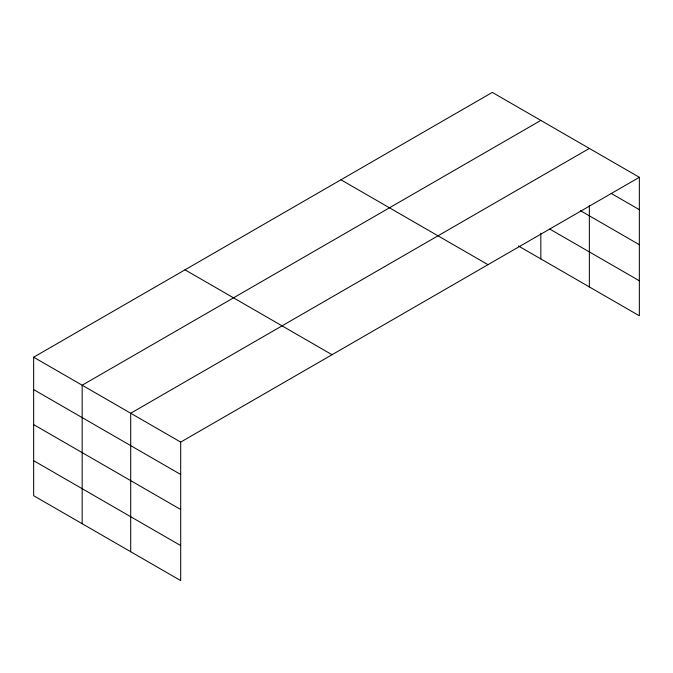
<?xml version="1.0" encoding="UTF-8"?>
<svg xmlns="http://www.w3.org/2000/svg" width="673" height="673" viewBox="0 0 673 673"><rect width="100%" height="100%" fill="white"/><g stroke="black" fill="none" stroke-linecap="round" stroke-linejoin="round"><path stroke-width="1.01" d="M639.35 177.293L492.308 92.403L33.65 357.203L33.65 495.707L180.692 580.597L180.692 442.102L639.35 177.293L639.35 315.797L518.37 245.948M540.831 120.417L82.173 385.217L82.173 523.72M589.355 148.43L130.697 413.239L130.697 551.734M611.168 193.412L639.35 209.682M580.37 210.641L639.35 244.694M549.816 229.089L639.35 280.776M340.95 179.784L487.992 264.682M185.008 269.823L332.05 354.713M33.65 357.203L180.692 442.102M33.65 389.591L180.692 474.482M33.65 424.604L180.692 509.503M33.65 460.685L180.692 545.576M589.355 205.534L589.355 286.934M540.831 233.169L540.831 258.912"/></g></svg>
